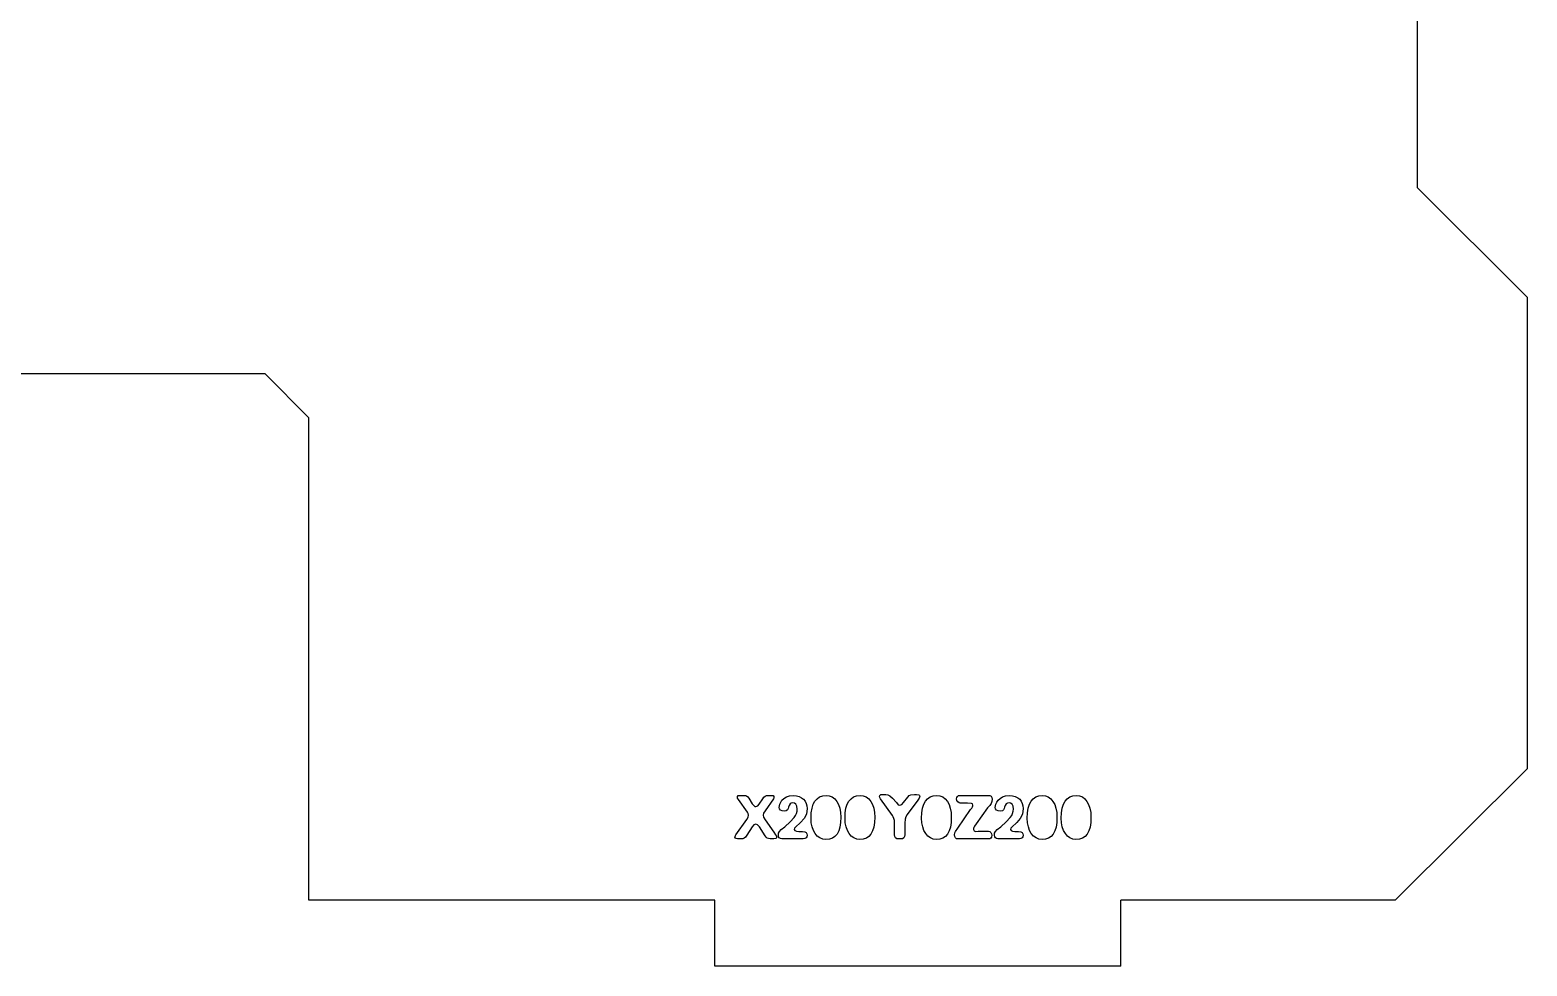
# Model space of a CAD drawing. Header units: metres. Extents: x 234 to 500, y 1534 to 1859.
# Drawn here: x 363.7 to 500.1, y 1534.3 to 1619.7 of the extents above; entities that cross this region are included whole.
import ezdxf

# ---------------------------------------------------------------- set-up
doc = ezdxf.new("R2010")
doc.units = ezdxf.units.M

msp = doc.modelspace()

# ---------------------------------------------------------------- linework, layer by layer
at = {"layer": 'COMPONENT8'}
for p, q in [((428.18, 1549.77, 0), (428.24, 1549.86, 0)), ((428.24, 1549.86, 0), (428.37, 1549.89, 0)), ((428.37, 1549.89, 0), (428.76, 1549.89, 0)), ((428.76, 1549.89, 0), (428.9, 1549.88, 0)), ((428.9, 1549.88, 0), (429.01, 1549.83, 0)), ((429.01, 1549.83, 0), (429.12, 1549.74, 0)), ((430.58, 1549.73, 0), (430.69, 1549.82, 0)), ((430.69, 1549.82, 0), (430.83, 1549.88, 0)), ((430.83, 1549.88, 0), (431, 1549.89, 0)), ((431, 1549.89, 0), (431.28, 1549.89, 0)), ((431.28, 1549.89, 0), (431.44, 1549.86, 0)), ((431.44, 1549.86, 0), (431.5, 1549.78, 0)), ((432.63, 1549.74, 0), (432.91, 1549.84, 0)), ((432.91, 1549.84, 0), (433.25, 1549.87, 0)), ((433.25, 1549.87, 0), (433.54, 1549.85, 0)), ((433.54, 1549.85, 0), (433.8, 1549.78, 0)), ((435.66, 1549.75, 0), (435.94, 1549.84, 0)), ((435.94, 1549.84, 0), (436.25, 1549.88, 0)), ((436.25, 1549.88, 0), (436.54, 1549.84, 0)), ((436.54, 1549.84, 0), (436.81, 1549.74, 0)), ((438.76, 1549.75, 0), (439.03, 1549.84, 0)), ((439.03, 1549.84, 0), (439.34, 1549.88, 0)), ((439.34, 1549.88, 0), (439.64, 1549.84, 0)), ((439.64, 1549.84, 0), (439.9, 1549.74, 0)), ((441.13, 1549.76, 0), (441.15, 1549.89, 0)), ((441.15, 1549.89, 0), (441.25, 1549.96, 0)), ((441.25, 1549.96, 0), (441.39, 1549.98, 0)), ((441.39, 1549.98, 0), (441.7, 1549.98, 0)), ((441.7, 1549.98, 0), (441.86, 1549.95, 0)), ((441.86, 1549.95, 0), (442.05, 1549.85, 0)), ((442.05, 1549.85, 0), (442.3, 1549.62, 0)), ((443.71, 1549.73, 0), (443.82, 1549.87, 0)), ((443.82, 1549.87, 0), (443.96, 1549.94, 0)), ((443.96, 1549.94, 0), (444.31, 1549.98, 0)), ((444.31, 1549.98, 0), (444.5, 1549.98, 0)), ((444.5, 1549.98, 0), (444.69, 1549.94, 0)), ((444.69, 1549.94, 0), (444.75, 1549.89, 0)), ((444.78, 1549.8, 0), (444.73, 1549.64, 0)), ((444.75, 1549.89, 0), (444.78, 1549.8, 0)), ((445.74, 1549.75, 0), (446.01, 1549.84, 0)), ((446.01, 1549.84, 0), (446.32, 1549.88, 0)), ((446.32, 1549.88, 0), (446.61, 1549.84, 0)), ((446.61, 1549.84, 0), (446.88, 1549.74, 0)), ((448.16, 1549.69, 0), (448.22, 1549.79, 0)), ((448.22, 1549.79, 0), (448.31, 1549.86, 0)), ((448.31, 1549.86, 0), (448.44, 1549.89, 0)), ((448.44, 1549.89, 0), (451.04, 1549.89, 0)), ((451.04, 1549.89, 0), (451.18, 1549.86, 0)), ((451.18, 1549.86, 0), (451.28, 1549.8, 0)), ((451.28, 1549.8, 0), (451.35, 1549.69, 0)), ((452.32, 1549.74, 0), (452.6, 1549.84, 0)), ((452.6, 1549.84, 0), (452.95, 1549.87, 0)), ((452.95, 1549.87, 0), (453.24, 1549.85, 0)), ((453.24, 1549.85, 0), (453.49, 1549.78, 0)), ((455.36, 1549.75, 0), (455.63, 1549.84, 0)), ((455.63, 1549.84, 0), (455.94, 1549.88, 0)), ((455.94, 1549.88, 0), (456.24, 1549.84, 0)), ((456.24, 1549.84, 0), (456.5, 1549.74, 0)), ((458.46, 1549.75, 0), (458.73, 1549.84, 0)), ((458.73, 1549.84, 0), (459.04, 1549.88, 0)), ((459.04, 1549.88, 0), (459.33, 1549.84, 0)), ((459.33, 1549.84, 0), (459.6, 1549.74, 0)), ((428.19, 1549.64, 0), (428.18, 1549.77, 0)), ((428.27, 1549.51, 0), (428.19, 1549.64, 0)), ((429.08, 1548.37, 0), (428.27, 1549.51, 0)), ((429.12, 1549.74, 0), (429.21, 1549.63, 0)), ((429.21, 1549.63, 0), (429.52, 1549.11, 0)), ((429.52, 1549.11, 0), (429.68, 1548.93, 0)), ((429.68, 1548.93, 0), (429.77, 1548.88, 0)), ((429.77, 1548.88, 0), (429.86, 1548.86, 0)), ((429.86, 1548.86, 0), (430.02, 1548.92, 0)), ((430.02, 1548.92, 0), (430.16, 1549.07, 0)), ((430.16, 1549.07, 0), (430.47, 1549.58, 0)), ((430.47, 1549.58, 0), (430.58, 1549.73, 0)), ((430.69, 1548.49, 0), (430.55, 1548.26, 0)), ((431.46, 1549.58, 0), (430.69, 1548.49, 0)), ((431.5, 1549.67, 0), (431.46, 1549.58, 0)), ((431.5, 1549.78, 0), (431.5, 1549.67, 0)), ((431.97, 1548.79, 0), (432.03, 1549.08, 0)), ((432, 1548.65, 0), (431.97, 1548.79, 0)), ((432.09, 1548.54, 0), (432, 1548.65, 0)), ((432.03, 1549.08, 0), (432.11, 1549.26, 0)), ((432.24, 1548.48, 0), (432.09, 1548.54, 0)), ((432.11, 1549.26, 0), (432.23, 1549.44, 0)), ((432.23, 1549.44, 0), (432.41, 1549.6, 0)), ((432.45, 1548.45, 0), (432.24, 1548.48, 0)), ((432.41, 1549.6, 0), (432.63, 1549.74, 0)), ((432.62, 1548.48, 0), (432.45, 1548.45, 0)), ((432.73, 1548.56, 0), (432.62, 1548.48, 0)), ((432.79, 1548.68, 0), (432.73, 1548.56, 0)), ((432.83, 1548.82, 0), (432.79, 1548.68, 0)), ((432.88, 1548.97, 0), (432.83, 1548.82, 0)), ((432.97, 1549.1, 0), (432.88, 1548.97, 0)), ((433.08, 1549.19, 0), (432.97, 1549.1, 0)), ((433.23, 1549.22, 0), (433.08, 1549.19, 0)), ((433.37, 1549.19, 0), (433.23, 1549.22, 0)), ((433.5, 1549.09, 0), (433.37, 1549.19, 0)), ((433.59, 1548.91, 0), (433.5, 1549.09, 0)), ((433.55, 1548.24, 0), (433.61, 1548.44, 0)), ((433.62, 1548.63, 0), (433.59, 1548.91, 0)), ((433.61, 1548.44, 0), (433.62, 1548.63, 0)), ((433.8, 1549.78, 0), (434.01, 1549.67, 0)), ((434.01, 1549.67, 0), (434.19, 1549.53, 0)), ((434.19, 1549.53, 0), (434.33, 1549.36, 0)), ((434.33, 1549.36, 0), (434.43, 1549.16, 0)), ((434.43, 1549.16, 0), (434.49, 1548.94, 0)), ((434.5, 1548.43, 0), (434.45, 1548.2, 0)), ((434.49, 1548.94, 0), (434.51, 1548.7, 0)), ((434.51, 1548.7, 0), (434.5, 1548.43, 0)), ((434.9, 1548.29, 0), (434.97, 1548.71, 0)), ((434.97, 1548.71, 0), (435.08, 1549.07, 0)), ((435.08, 1549.07, 0), (435.23, 1549.36, 0)), ((435.23, 1549.36, 0), (435.43, 1549.58, 0)), ((435.43, 1549.58, 0), (435.66, 1549.75, 0)), ((436.81, 1549.74, 0), (437.04, 1549.57, 0)), ((437.04, 1549.57, 0), (437.23, 1549.34, 0)), ((437.23, 1549.34, 0), (437.38, 1549.05, 0)), ((437.38, 1549.05, 0), (437.5, 1548.72, 0)), ((437.5, 1548.72, 0), (437.57, 1548.33, 0)), ((438, 1548.29, 0), (438.06, 1548.71, 0)), ((438.06, 1548.71, 0), (438.17, 1549.07, 0)), ((438.17, 1549.07, 0), (438.33, 1549.36, 0)), ((438.33, 1549.36, 0), (438.53, 1549.58, 0)), ((438.53, 1549.58, 0), (438.76, 1549.75, 0)), ((439.9, 1549.74, 0), (440.13, 1549.57, 0)), ((440.13, 1549.57, 0), (440.32, 1549.34, 0)), ((440.32, 1549.34, 0), (440.48, 1549.05, 0)), ((440.48, 1549.05, 0), (440.59, 1548.72, 0)), ((440.59, 1548.72, 0), (440.66, 1548.33, 0)), ((441.22, 1549.57, 0), (441.13, 1549.76, 0)), ((442.3, 1548.05, 0), (441.22, 1549.57, 0)), ((442.3, 1549.62, 0), (442.66, 1549.23, 0)), ((442.66, 1549.23, 0), (442.83, 1549.03, 0)), ((442.83, 1549.03, 0), (442.98, 1548.99, 0)), ((442.98, 1548.99, 0), (443.14, 1549.05, 0)), ((443.14, 1549.05, 0), (443.3, 1549.24, 0)), ((443.3, 1549.24, 0), (443.71, 1549.73, 0)), ((444.6, 1549.45, 0), (443.65, 1548.14, 0)), ((444.73, 1549.64, 0), (444.6, 1549.45, 0)), ((444.98, 1548.29, 0), (445.04, 1548.71, 0)), ((445.04, 1548.71, 0), (445.15, 1549.07, 0)), ((445.15, 1549.07, 0), (445.31, 1549.36, 0)), ((445.31, 1549.36, 0), (445.5, 1549.58, 0)), ((445.5, 1549.58, 0), (445.74, 1549.75, 0)), ((446.88, 1549.74, 0), (447.11, 1549.57, 0)), ((447.11, 1549.57, 0), (447.3, 1549.34, 0)), ((447.3, 1549.34, 0), (447.45, 1549.05, 0)), ((447.45, 1549.05, 0), (447.57, 1548.72, 0)), ((447.57, 1548.72, 0), (447.64, 1548.33, 0)), ((448.14, 1549.57, 0), (448.16, 1549.69, 0)), ((448.17, 1549.41, 0), (448.14, 1549.57, 0)), ((448.25, 1549.29, 0), (448.17, 1549.41, 0)), ((448.36, 1549.22, 0), (448.25, 1549.29, 0)), ((448.26, 1546.9, 0), (449.41, 1548.59, 0)), ((448.47, 1549.19, 0), (448.36, 1549.22, 0)), ((449.14, 1549.19, 0), (448.47, 1549.19, 0)), ((449.51, 1549.16, 0), (449.14, 1549.19, 0)), ((449.41, 1548.59, 0), (449.53, 1548.73, 0)), ((449.59, 1549.11, 0), (449.51, 1549.16, 0)), ((449.53, 1548.73, 0), (449.58, 1548.83, 0)), ((449.58, 1548.83, 0), (449.61, 1548.92, 0)), ((449.61, 1549, 0), (449.59, 1549.11, 0)), ((449.61, 1548.92, 0), (449.61, 1549, 0)), ((450.97, 1548.74, 0), (449.92, 1547.28, 0)), ((451.17, 1548.97, 0), (450.97, 1548.74, 0)), ((451.29, 1549.16, 0), (451.17, 1548.97, 0)), ((451.35, 1549.33, 0), (451.29, 1549.16, 0)), ((451.35, 1549.69, 0), (451.37, 1549.54, 0)), ((451.37, 1549.54, 0), (451.35, 1549.33, 0)), ((451.67, 1548.79, 0), (451.73, 1549.08, 0)), ((451.7, 1548.65, 0), (451.67, 1548.79, 0)), ((451.79, 1548.54, 0), (451.7, 1548.65, 0)), ((451.73, 1549.08, 0), (451.81, 1549.26, 0)), ((451.94, 1548.48, 0), (451.79, 1548.54, 0)), ((451.81, 1549.26, 0), (451.93, 1549.44, 0)), ((451.93, 1549.44, 0), (452.1, 1549.6, 0)), ((452.15, 1548.45, 0), (451.94, 1548.48, 0)), ((452.1, 1549.6, 0), (452.32, 1549.74, 0)), ((452.31, 1548.48, 0), (452.15, 1548.45, 0)), ((452.42, 1548.56, 0), (452.31, 1548.48, 0)), ((452.49, 1548.68, 0), (452.42, 1548.56, 0)), ((452.52, 1548.82, 0), (452.49, 1548.68, 0)), ((452.58, 1548.97, 0), (452.52, 1548.82, 0)), ((452.66, 1549.1, 0), (452.58, 1548.97, 0)), ((452.78, 1549.19, 0), (452.66, 1549.1, 0)), ((452.92, 1549.22, 0), (452.78, 1549.19, 0)), ((453.06, 1549.19, 0), (452.92, 1549.22, 0)), ((453.19, 1549.09, 0), (453.06, 1549.19, 0)), ((453.29, 1548.91, 0), (453.19, 1549.09, 0)), ((453.25, 1548.24, 0), (453.3, 1548.44, 0)), ((453.32, 1548.63, 0), (453.29, 1548.91, 0)), ((453.3, 1548.44, 0), (453.32, 1548.63, 0)), ((453.49, 1549.78, 0), (453.71, 1549.67, 0)), ((453.71, 1549.67, 0), (453.89, 1549.53, 0)), ((453.89, 1549.53, 0), (454.03, 1549.36, 0)), ((454.03, 1549.36, 0), (454.13, 1549.16, 0)), ((454.13, 1549.16, 0), (454.19, 1548.94, 0)), ((454.19, 1548.43, 0), (454.14, 1548.2, 0)), ((454.19, 1548.94, 0), (454.21, 1548.7, 0)), ((454.21, 1548.7, 0), (454.19, 1548.43, 0)), ((454.6, 1548.29, 0), (454.67, 1548.71, 0)), ((454.67, 1548.71, 0), (454.78, 1549.07, 0)), ((454.78, 1549.07, 0), (454.93, 1549.36, 0)), ((454.93, 1549.36, 0), (455.13, 1549.58, 0)), ((455.13, 1549.58, 0), (455.36, 1549.75, 0)), ((456.5, 1549.74, 0), (456.73, 1549.57, 0)), ((456.73, 1549.57, 0), (456.92, 1549.34, 0)), ((456.92, 1549.34, 0), (457.08, 1549.05, 0)), ((457.08, 1549.05, 0), (457.19, 1548.72, 0)), ((457.19, 1548.72, 0), (457.26, 1548.33, 0)), ((457.69, 1548.29, 0), (457.76, 1548.71, 0)), ((457.76, 1548.71, 0), (457.87, 1549.07, 0)), ((457.87, 1549.07, 0), (458.03, 1549.36, 0)), ((458.03, 1549.36, 0), (458.22, 1549.58, 0)), ((458.22, 1549.58, 0), (458.46, 1549.75, 0)), ((459.6, 1549.74, 0), (459.83, 1549.57, 0)), ((459.83, 1549.57, 0), (460.02, 1549.34, 0)), ((460.02, 1549.34, 0), (460.17, 1549.05, 0)), ((460.17, 1549.05, 0), (460.29, 1548.72, 0)), ((460.29, 1548.72, 0), (460.36, 1548.33, 0)), ((428.03, 1546.28, 0), (429.03, 1547.69, 0)), ((429.03, 1547.69, 0), (429.14, 1547.89, 0)), ((429.15, 1548.24, 0), (429.08, 1548.37, 0)), ((429.14, 1547.89, 0), (429.18, 1548.07, 0)), ((429.18, 1548.07, 0), (429.15, 1548.24, 0)), ((429.66, 1547.19, 0), (429.51, 1547.01, 0)), ((429.75, 1547.24, 0), (429.66, 1547.19, 0)), ((429.85, 1547.26, 0), (429.75, 1547.24, 0)), ((430, 1547.2, 0), (429.85, 1547.26, 0)), ((430.17, 1547.01, 0), (430, 1547.2, 0)), ((430.55, 1548.26, 0), (430.51, 1548.08, 0)), ((430.51, 1548.08, 0), (430.54, 1547.91, 0)), ((430.54, 1547.91, 0), (430.69, 1547.66, 0)), ((430.69, 1547.66, 0), (431.49, 1546.52, 0)), ((432.48, 1547.02, 0), (432.97, 1547.46, 0)), ((432.97, 1547.46, 0), (433.33, 1547.86, 0)), ((433.33, 1547.86, 0), (433.46, 1548.05, 0)), ((433.46, 1548.05, 0), (433.55, 1548.24, 0)), ((433.92, 1547.4, 0), (433.47, 1547, 0)), ((434.25, 1547.78, 0), (433.92, 1547.4, 0)), ((434.36, 1547.98, 0), (434.25, 1547.78, 0)), ((434.45, 1548.2, 0), (434.36, 1547.98, 0)), ((434.88, 1547.81, 0), (434.9, 1548.29, 0)), ((434.9, 1547.39, 0), (434.88, 1547.81, 0)), ((434.98, 1547.01, 0), (434.9, 1547.39, 0)), ((437.57, 1547.41, 0), (437.5, 1547, 0)), ((437.57, 1548.33, 0), (437.59, 1547.9, 0)), ((437.59, 1547.9, 0), (437.57, 1547.41, 0)), ((437.98, 1547.81, 0), (438, 1548.29, 0)), ((438, 1547.39, 0), (437.98, 1547.81, 0)), ((438.07, 1547.01, 0), (438, 1547.39, 0)), ((440.66, 1547.41, 0), (440.6, 1547, 0)), ((440.66, 1548.33, 0), (440.68, 1547.9, 0)), ((440.68, 1547.9, 0), (440.66, 1547.41, 0)), ((442.37, 1547.92, 0), (442.3, 1548.05, 0)), ((442.43, 1547.77, 0), (442.37, 1547.92, 0)), ((442.47, 1547.6, 0), (442.43, 1547.77, 0)), ((442.48, 1547.46, 0), (442.47, 1547.6, 0)), ((442.48, 1546.29, 0), (442.48, 1547.46, 0)), ((443.46, 1547.72, 0), (443.43, 1547.36, 0)), ((443.43, 1547.36, 0), (443.43, 1546.29, 0)), ((443.53, 1547.93, 0), (443.46, 1547.72, 0)), ((443.65, 1548.14, 0), (443.53, 1547.93, 0)), ((444.95, 1547.81, 0), (444.98, 1548.29, 0)), ((444.98, 1547.39, 0), (444.95, 1547.81, 0)), ((445.05, 1547.01, 0), (444.98, 1547.39, 0)), ((447.64, 1547.41, 0), (447.58, 1547, 0)), ((447.64, 1548.33, 0), (447.66, 1547.9, 0)), ((447.66, 1547.9, 0), (447.64, 1547.41, 0)), ((449.77, 1547.09, 0), (449.7, 1546.97, 0)), ((449.92, 1547.28, 0), (449.77, 1547.09, 0)), ((452.17, 1547.02, 0), (452.67, 1547.46, 0)), ((452.67, 1547.46, 0), (453.03, 1547.86, 0)), ((453.03, 1547.86, 0), (453.16, 1548.05, 0)), ((453.16, 1548.05, 0), (453.25, 1548.24, 0)), ((453.62, 1547.4, 0), (453.17, 1547, 0)), ((453.94, 1547.78, 0), (453.62, 1547.4, 0)), ((454.06, 1547.98, 0), (453.94, 1547.78, 0)), ((454.14, 1548.2, 0), (454.06, 1547.98, 0)), ((454.58, 1547.81, 0), (454.6, 1548.29, 0)), ((454.6, 1547.39, 0), (454.58, 1547.81, 0)), ((454.68, 1547.01, 0), (454.6, 1547.39, 0)), ((457.26, 1547.41, 0), (457.2, 1547, 0)), ((457.26, 1548.33, 0), (457.29, 1547.9, 0)), ((457.29, 1547.9, 0), (457.26, 1547.41, 0)), ((457.67, 1547.81, 0), (457.69, 1548.29, 0)), ((457.7, 1547.39, 0), (457.67, 1547.81, 0)), ((457.77, 1547.01, 0), (457.7, 1547.39, 0)), ((460.36, 1547.41, 0), (460.3, 1547, 0)), ((460.36, 1548.33, 0), (460.38, 1547.9, 0)), ((460.38, 1547.9, 0), (460.36, 1547.41, 0)), ((427.94, 1546.07, 0), (427.95, 1546.15, 0)), ((427.98, 1545.99, 0), (427.94, 1546.07, 0)), ((427.95, 1546.15, 0), (427.99, 1546.22, 0)), ((428.06, 1545.94, 0), (427.98, 1545.99, 0)), ((427.99, 1546.22, 0), (428.03, 1546.28, 0)), ((428.18, 1545.92, 0), (428.06, 1545.94, 0)), ((428.52, 1545.92, 0), (428.18, 1545.92, 0)), ((428.66, 1545.93, 0), (428.52, 1545.92, 0)), ((428.79, 1545.99, 0), (428.66, 1545.93, 0)), ((428.91, 1546.09, 0), (428.79, 1545.99, 0)), ((429.03, 1546.26, 0), (428.91, 1546.09, 0)), ((429.51, 1547.01, 0), (429.03, 1546.26, 0)), ((430.69, 1546.19, 0), (430.17, 1547.01, 0)), ((430.78, 1546.07, 0), (430.69, 1546.19, 0)), ((430.89, 1545.99, 0), (430.78, 1546.07, 0)), ((431.01, 1545.94, 0), (430.89, 1545.99, 0)), ((431.14, 1545.92, 0), (431.01, 1545.94, 0)), ((431.49, 1545.92, 0), (431.14, 1545.92, 0)), ((431.49, 1546.52, 0), (431.65, 1546.29, 0)), ((431.68, 1545.96, 0), (431.49, 1545.92, 0)), ((431.65, 1546.29, 0), (431.72, 1546.18, 0)), ((431.73, 1546.01, 0), (431.68, 1545.96, 0)), ((431.72, 1546.18, 0), (431.74, 1546.12, 0)), ((431.74, 1546.08, 0), (431.73, 1546.01, 0)), ((431.74, 1546.12, 0), (431.74, 1546.08, 0)), ((431.9, 1546.25, 0), (431.92, 1546.43, 0)), ((431.92, 1546.11, 0), (431.9, 1546.25, 0)), ((431.92, 1546.43, 0), (431.99, 1546.58, 0)), ((431.98, 1546.01, 0), (431.92, 1546.11, 0)), ((432.08, 1545.94, 0), (431.98, 1546.01, 0)), ((431.99, 1546.58, 0), (432.16, 1546.76, 0)), ((432.22, 1545.92, 0), (432.08, 1545.94, 0)), ((432.16, 1546.76, 0), (432.48, 1547.02, 0)), ((434.16, 1545.92, 0), (432.22, 1545.92, 0)), ((433.38, 1546.89, 0), (433.35, 1546.79, 0)), ((433.35, 1546.79, 0), (433.4, 1546.67, 0)), ((433.47, 1547, 0), (433.38, 1546.89, 0)), ((433.4, 1546.67, 0), (433.54, 1546.61, 0)), ((433.54, 1546.61, 0), (433.77, 1546.59, 0)), ((433.77, 1546.59, 0), (434.09, 1546.59, 0)), ((434.09, 1546.59, 0), (434.3, 1546.56, 0)), ((434.31, 1545.94, 0), (434.16, 1545.92, 0)), ((434.3, 1546.56, 0), (434.42, 1546.49, 0)), ((434.42, 1546, 0), (434.31, 1545.94, 0)), ((434.42, 1546.49, 0), (434.49, 1546.38, 0)), ((434.49, 1546.1, 0), (434.42, 1546, 0)), ((434.49, 1546.38, 0), (434.51, 1546.26, 0)), ((434.51, 1546.26, 0), (434.49, 1546.1, 0)), ((435.1, 1546.67, 0), (434.98, 1547.01, 0)), ((435.26, 1546.4, 0), (435.1, 1546.67, 0)), ((435.45, 1546.17, 0), (435.26, 1546.4, 0)), ((435.68, 1546.01, 0), (435.45, 1546.17, 0)), ((435.94, 1545.9, 0), (435.68, 1546.01, 0)), ((436.23, 1545.87, 0), (435.94, 1545.9, 0)), ((436.55, 1545.9, 0), (436.23, 1545.87, 0)), ((436.82, 1545.99, 0), (436.55, 1545.9, 0)), ((437.06, 1546.15, 0), (436.82, 1545.99, 0)), ((437.25, 1546.36, 0), (437.06, 1546.15, 0)), ((437.4, 1546.64, 0), (437.25, 1546.36, 0)), ((437.5, 1547, 0), (437.4, 1546.64, 0)), ((438.19, 1546.67, 0), (438.07, 1547.01, 0)), ((438.35, 1546.4, 0), (438.19, 1546.67, 0)), ((438.54, 1546.17, 0), (438.35, 1546.4, 0)), ((438.78, 1546.01, 0), (438.54, 1546.17, 0)), ((439.04, 1545.9, 0), (438.78, 1546.01, 0)), ((439.32, 1545.87, 0), (439.04, 1545.9, 0)), ((439.64, 1545.9, 0), (439.32, 1545.87, 0)), ((439.92, 1545.99, 0), (439.64, 1545.9, 0)), ((440.15, 1546.15, 0), (439.92, 1545.99, 0)), ((440.34, 1546.36, 0), (440.15, 1546.15, 0)), ((440.49, 1546.64, 0), (440.34, 1546.36, 0)), ((440.6, 1547, 0), (440.49, 1546.64, 0)), ((442.5, 1546.13, 0), (442.48, 1546.29, 0)), ((442.57, 1546, 0), (442.5, 1546.13, 0)), ((442.7, 1545.93, 0), (442.57, 1546, 0)), ((442.86, 1545.91, 0), (442.7, 1545.93, 0)), ((443.04, 1545.91, 0), (442.86, 1545.91, 0)), ((443.21, 1545.93, 0), (443.04, 1545.91, 0)), ((443.33, 1546, 0), (443.21, 1545.93, 0)), ((443.4, 1546.13, 0), (443.33, 1546, 0)), ((443.43, 1546.29, 0), (443.4, 1546.13, 0)), ((445.17, 1546.67, 0), (445.05, 1547.01, 0)), ((445.33, 1546.4, 0), (445.17, 1546.67, 0)), ((445.52, 1546.17, 0), (445.33, 1546.4, 0)), ((445.75, 1546.01, 0), (445.52, 1546.17, 0)), ((446.02, 1545.9, 0), (445.75, 1546.01, 0)), ((446.3, 1545.87, 0), (446.02, 1545.9, 0)), ((446.62, 1545.9, 0), (446.3, 1545.87, 0)), ((446.9, 1545.99, 0), (446.62, 1545.9, 0)), ((447.13, 1546.15, 0), (446.9, 1545.99, 0)), ((447.32, 1546.36, 0), (447.13, 1546.15, 0)), ((447.47, 1546.64, 0), (447.32, 1546.36, 0)), ((447.58, 1547, 0), (447.47, 1546.64, 0)), ((447.95, 1546.28, 0), (447.97, 1546.46, 0)), ((447.97, 1546.13, 0), (447.95, 1546.28, 0)), ((447.97, 1546.46, 0), (448.03, 1546.6, 0)), ((448.03, 1546.01, 0), (447.97, 1546.13, 0)), ((448.03, 1546.6, 0), (448.26, 1546.9, 0)), ((448.13, 1545.93, 0), (448.03, 1546.01, 0)), ((448.26, 1545.91, 0), (448.13, 1545.93, 0)), ((451.04, 1545.91, 0), (448.26, 1545.91, 0)), ((449.69, 1546.88, 0), (449.68, 1546.79, 0)), ((449.68, 1546.79, 0), (449.7, 1546.7, 0)), ((449.7, 1546.97, 0), (449.69, 1546.88, 0)), ((449.7, 1546.7, 0), (449.73, 1546.65, 0)), ((449.73, 1546.65, 0), (449.87, 1546.6, 0)), ((449.87, 1546.6, 0), (450.12, 1546.61, 0)), ((450.12, 1546.61, 0), (450.48, 1546.62, 0)), ((450.48, 1546.62, 0), (451.04, 1546.62, 0)), ((451.04, 1546.62, 0), (451.16, 1546.58, 0)), ((451.17, 1545.93, 0), (451.04, 1545.91, 0)), ((451.16, 1546.58, 0), (451.26, 1546.49, 0)), ((451.27, 1545.98, 0), (451.17, 1545.93, 0)), ((451.26, 1546.49, 0), (451.32, 1546.37, 0)), ((451.32, 1546.09, 0), (451.27, 1545.98, 0)), ((451.32, 1546.37, 0), (451.34, 1546.25, 0)), ((451.34, 1546.25, 0), (451.32, 1546.09, 0)), ((451.6, 1546.25, 0), (451.61, 1546.43, 0)), ((451.62, 1546.11, 0), (451.6, 1546.25, 0)), ((451.61, 1546.43, 0), (451.68, 1546.58, 0)), ((451.68, 1546.01, 0), (451.62, 1546.11, 0)), ((451.68, 1546.58, 0), (451.85, 1546.76, 0)), ((451.78, 1545.94, 0), (451.68, 1546.01, 0)), ((451.91, 1545.92, 0), (451.78, 1545.94, 0)), ((451.85, 1546.76, 0), (452.17, 1547.02, 0)), ((453.86, 1545.92, 0), (451.91, 1545.92, 0)), ((453.07, 1546.89, 0), (453.05, 1546.79, 0)), ((453.05, 1546.79, 0), (453.1, 1546.67, 0)), ((453.17, 1547, 0), (453.07, 1546.89, 0)), ((453.1, 1546.67, 0), (453.24, 1546.61, 0)), ((453.24, 1546.61, 0), (453.46, 1546.59, 0)), ((453.46, 1546.59, 0), (453.79, 1546.59, 0)), ((453.79, 1546.59, 0), (453.99, 1546.56, 0)), ((454, 1545.94, 0), (453.86, 1545.92, 0)), ((453.99, 1546.56, 0), (454.12, 1546.49, 0)), ((454.11, 1546, 0), (454, 1545.94, 0)), ((454.19, 1546.1, 0), (454.11, 1546, 0)), ((454.12, 1546.49, 0), (454.19, 1546.38, 0)), ((454.19, 1546.38, 0), (454.21, 1546.26, 0)), ((454.21, 1546.26, 0), (454.19, 1546.1, 0)), ((454.79, 1546.67, 0), (454.68, 1547.01, 0)), ((454.95, 1546.4, 0), (454.79, 1546.67, 0)), ((455.15, 1546.17, 0), (454.95, 1546.4, 0)), ((455.38, 1546.01, 0), (455.15, 1546.17, 0)), ((455.64, 1545.9, 0), (455.38, 1546.01, 0)), ((455.93, 1545.87, 0), (455.64, 1545.9, 0)), ((456.24, 1545.9, 0), (455.93, 1545.87, 0)), ((456.52, 1545.99, 0), (456.24, 1545.9, 0)), ((456.75, 1546.15, 0), (456.52, 1545.99, 0)), ((456.95, 1546.36, 0), (456.75, 1546.15, 0)), ((457.09, 1546.64, 0), (456.95, 1546.36, 0)), ((457.2, 1547, 0), (457.09, 1546.64, 0)), ((457.89, 1546.67, 0), (457.77, 1547.01, 0)), ((458.05, 1546.4, 0), (457.89, 1546.67, 0)), ((458.24, 1546.17, 0), (458.05, 1546.4, 0)), ((458.47, 1546.01, 0), (458.24, 1546.17, 0)), ((458.73, 1545.9, 0), (458.47, 1546.01, 0)), ((459.02, 1545.87, 0), (458.73, 1545.9, 0)), ((459.34, 1545.9, 0), (459.02, 1545.87, 0)), ((459.62, 1545.99, 0), (459.34, 1545.9, 0)), ((459.85, 1546.15, 0), (459.62, 1545.99, 0)), ((460.04, 1546.36, 0), (459.85, 1546.15, 0)), ((460.19, 1546.64, 0), (460.04, 1546.36, 0)), ((460.3, 1547, 0), (460.19, 1546.64, 0))]:
    msp.add_line(p, q, dxfattribs=at)
at = {"layer": 'GROUP0'}
for p, q in [((490.12, 1785.32, 0), (490.12, 1605.32, 0)), ((490.12, 1605.32, 0), (500.12, 1595.32, 0)), ((500.12, 1595.32, 0), (500.12, 1552.32, 0)), ((385.12, 1588.32, 0), (349.12, 1588.32, 0)), ((389.12, 1584.32, 0), (385.12, 1588.32, 0)), ((389.12, 1540.32, 0), (389.12, 1584.32, 0)), ((500.12, 1552.32, 0), (488.12, 1540.32, 0)), ((426.12, 1540.32, 0), (389.12, 1540.32, 0)), ((426.12, 1534.32, 0), (426.12, 1540.32, 0)), ((488.12, 1540.32, 0), (463.12, 1540.32, 0)), ((463.12, 1534.32, 0), (463.12, 1540.32, 0)), ((463.12, 1534.32, 0), (426.12, 1534.32, 0))]:
    msp.add_line(p, q, dxfattribs=at)

doc.saveas('drawing.dxf')
